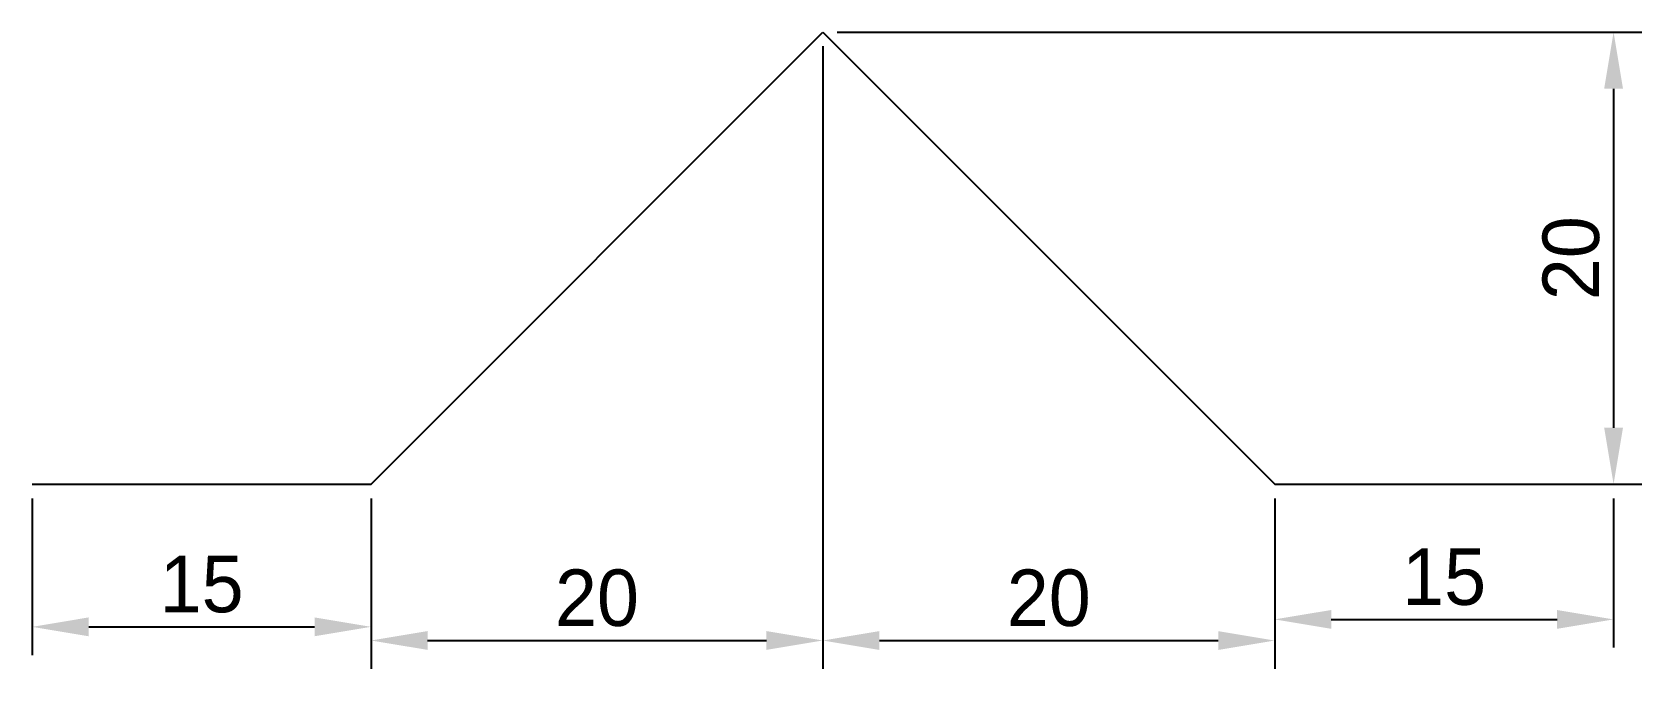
# Model space of a CAD drawing. Header units: millimetres. Extents: x 244 to 315.2, y 237.8 to 266.
import ezdxf

# ---------------------------------------------------------------- set-up
doc = ezdxf.new("R2010")
doc.units = ezdxf.units.MM
doc.dimstyles.new('ISO-25', dxfattribs={"dimtxt": 2.5, "dimasz": 2.5, "dimexe": 1.25, "dimexo": 0.625, "dimtad": 1, "dimtxsty": 'Standard', "dimcen": 2.5, "dimadec": 0, "dimazin": 0, "dimtfac": 1, "dimtmove": 0, "dimatfit": 3, "dimfxl": 1, "dimarcsym": 0})

# ---------------------------------------------------------------- blocks, each defined once
blk = doc.blocks.new('*D1')
at = {"color": 0, "lineweight": -2}
for p, q in [((244, 245.375), (244, 238.44)), ((259, 245.375), (259, 238.44)), ((246.5, 239.69), (256.5, 239.69))]:
    blk.add_line(p, q, dxfattribs=at)
at = {"color": 0}
for points in [[(246.5, 240.107), (246.5, 239.273), (244, 239.69)], [(256.5, 240.107), (256.5, 239.273), (259, 239.69)]]:
    blk.add_solid(points, dxfattribs=at)
at = {"layer": 'Defpoints', "color": 0}
for p in [(244, 246), (259, 246), (259, 239.69)]:
    blk.add_point(p, dxfattribs=at)
at = {"color": 0, "insert": (251.5, 241.565), "char_height": 2.5, "attachment_point": 5}
blk.add_mtext('15', dxfattribs=at)
blk = doc.blocks.new('*D2')
at = {"color": 0, "lineweight": -2}
for p, q in [((279, 265.375), (279, 237.836)), ((259, 244.75), (259, 237.836)), ((261.5, 239.086), (276.5, 239.086))]:
    blk.add_line(p, q, dxfattribs=at)
at = {"color": 0}
for points in [[(261.5, 239.503), (261.5, 238.67), (259, 239.086)], [(276.5, 239.503), (276.5, 238.67), (279, 239.086)]]:
    blk.add_solid(points, dxfattribs=at)
at = {"layer": 'Defpoints', "color": 0}
for p in [(279, 266), (259, 245.375), (279, 239.086)]:
    blk.add_point(p, dxfattribs=at)
at = {"color": 0, "insert": (269, 240.961), "char_height": 2.5, "attachment_point": 5}
blk.add_mtext('20', dxfattribs=at)
blk = doc.blocks.new('*D3')
at = {"color": 0, "lineweight": -2}
for p, q in [((279, 265.375), (279, 237.834)), ((299, 245.375), (299, 237.834)), ((281.5, 239.084), (296.5, 239.084))]:
    blk.add_line(p, q, dxfattribs=at)
at = {"color": 0}
for points in [[(281.5, 239.5), (281.5, 238.667), (279, 239.084)], [(296.5, 239.5), (296.5, 238.667), (299, 239.084)]]:
    blk.add_solid(points, dxfattribs=at)
at = {"layer": 'Defpoints', "color": 0}
for p in [(279, 266), (299, 246), (299, 239.084)]:
    blk.add_point(p, dxfattribs=at)
at = {"color": 0, "insert": (289, 240.959), "char_height": 2.5, "attachment_point": 5}
blk.add_mtext('20', dxfattribs=at)
blk = doc.blocks.new('*D4')
at = {"color": 0, "lineweight": -2}
for p, q in [((299, 245.375), (299, 238.769)), ((314, 245.375), (314, 238.769)), ((301.5, 240.019), (311.5, 240.019))]:
    blk.add_line(p, q, dxfattribs=at)
at = {"color": 0}
for points in [[(301.5, 240.435), (301.5, 239.602), (299, 240.019)], [(311.5, 240.435), (311.5, 239.602), (314, 240.019)]]:
    blk.add_solid(points, dxfattribs=at)
at = {"layer": 'Defpoints', "color": 0}
for p in [(299, 246), (314, 246), (314, 240.019)]:
    blk.add_point(p, dxfattribs=at)
at = {"color": 0, "insert": (306.5, 241.894), "char_height": 2.5, "attachment_point": 5}
blk.add_mtext('15', dxfattribs=at)
blk = doc.blocks.new('*D5')
at = {"color": 0, "lineweight": -2}
for p, q in [((279.625, 266), (315.25, 266)), ((314, 263.5), (314, 248.5)), ((299.625, 246), (315.25, 246))]:
    blk.add_line(p, q, dxfattribs=at)
at = {"color": 0}
for points in [[(313.583, 263.5), (314.417, 263.5), (314, 266)], [(313.583, 248.5), (314.417, 248.5), (314, 246)]]:
    blk.add_solid(points, dxfattribs=at)
at = {"layer": 'Defpoints', "color": 0}
for p in [(279, 266), (299, 246), (314, 246)]:
    blk.add_point(p, dxfattribs=at)
at = {"color": 0, "insert": (312.125, 256), "char_height": 2.5, "attachment_point": 5, "rotation": 90}
blk.add_mtext('20', dxfattribs=at)

msp = doc.modelspace()

# ---------------------------------------------------------------- linework, layer by layer
for p, q in [((259, 246), (279, 266)), ((279, 266), (299, 246)), ((244, 246), (259, 246)), ((299, 246), (314, 246))]:
    msp.add_line(p, q)

# ---------------------------------------------------------------- dimensions: what is measured, and where the dimension line sits
for base, p1, p2, picture, middle in [((279, 239.086), (259, 245.375), (279, 266), '*D2', (269, 240.961)), ((299, 239.084), (279, 266), (299, 246), '*D3', (289, 240.959)), ((259, 239.69), (244, 246), (259, 246), '*D1', (251.5, 241.565)), ((314, 240.019), (299, 246), (314, 246), '*D4', (306.5, 241.894))]:
    dim = msp.add_linear_dim(base=base, p1=p1, p2=p2, dimstyle='ISO-25')
    dim.commit()
    dim.dimension.update_dxf_attribs({"geometry": picture, "text_midpoint": middle})
dim = msp.add_linear_dim(base=(314, 246), p1=(279, 266), p2=(299, 246), angle=90, dimstyle='ISO-25')
dim.commit()
dim.dimension.update_dxf_attribs({"geometry": '*D5', "text_midpoint": (312.125, 256)})

doc.saveas('drawing.dxf')
